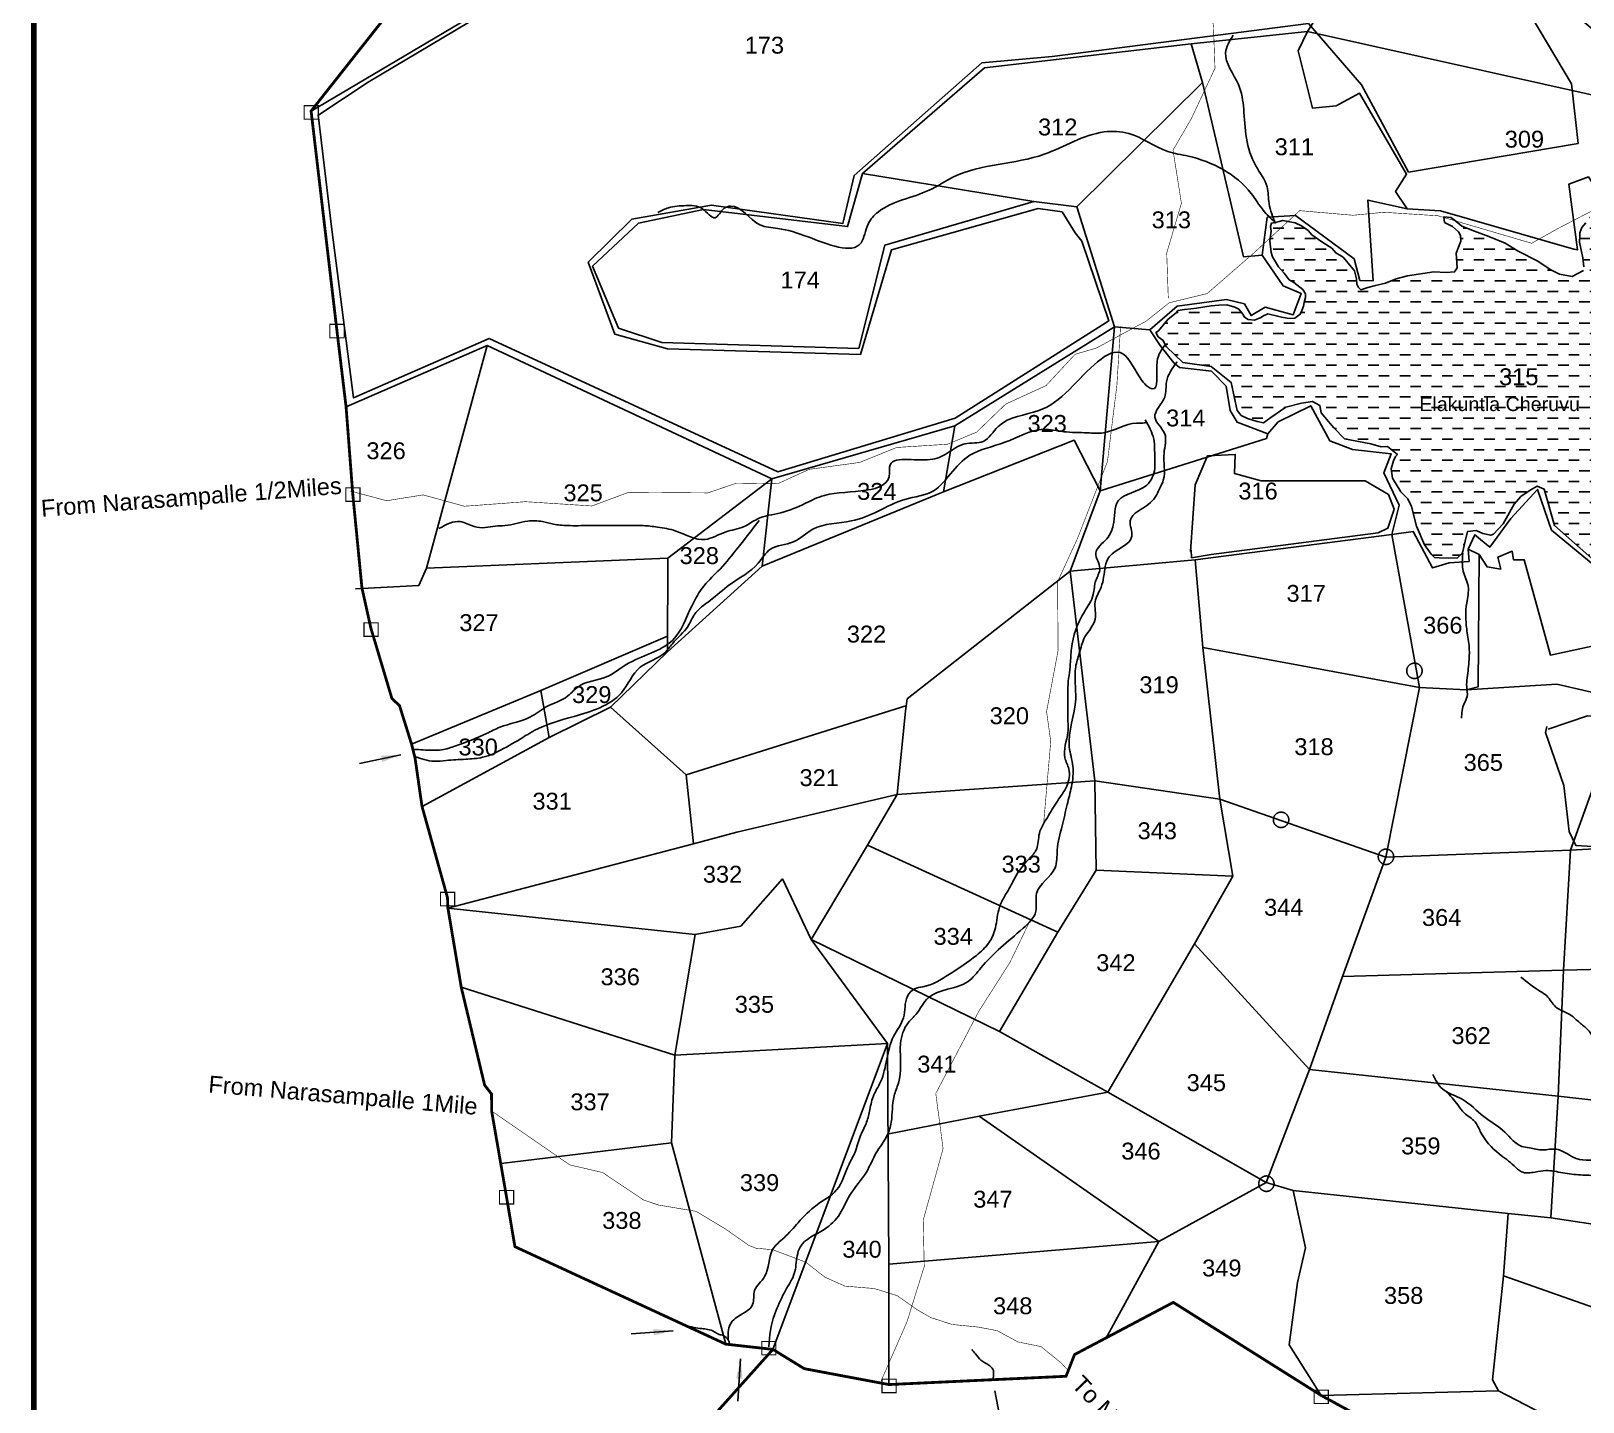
# Model space of a CAD drawing. Header units: feet. Extents: x 762418 to 770948, y 1592332 to 1602959.
# Drawn here: x 762661 to 765419, y 1594233 to 1596669 of the extents above; entities that cross this region are included whole.
import ezdxf
from ezdxf.enums import TextEntityAlignment as Align

# ---------------------------------------------------------------- set-up
doc = ezdxf.new("R2010")
doc.units = ezdxf.units.FT
doc.header["$LTSCALE"] = 15
doc.header["$MEASUREMENT"] = 0
doc.linetypes.add('ACAD_ISO02W100', pattern=[15, 12, -3])
doc.linetypes.add('HIDDEN2', pattern=[0.1875, 0.125, -0.0625])
for name, color, linetype in [('HILL', 17, 'Continuous'), ('PAPER SIZE', 10, 'Continuous'), ('PLOT', 7, 'Continuous'), ('PLOT NO', 7, 'Continuous'), ('ROADS', 6, 'Continuous'), ('TANKS-STREAM', 4, 'Continuous'), ('VILLAGE BOUNDRY', 5, 'HIDDEN2'), ('VILLAGE STONES', 240, 'Continuous')]:
    doc.layers.add(name, color=color, linetype=linetype)
doc.styles.add('CANAL', font='Cambria.ttf')
doc.styles.get("Standard").update_dxf_attribs({"font": 'arial.ttf'})
doc.linetypes.add('DOTS', pattern='A,1e-06,-3,["●",Standard,S=3,R=0,X=-1.25,Y=-1.25],-3', length=6.000001)
doc.dimstyles.new('CRDS', dxfattribs={"dimtxt": 20, "dimasz": 35, "dimexe": 0.18, "dimexo": 0.0625, "dimgap": 0.09, "dimtad": 0, "dimtih": 1, "dimtoh": 1, "dimdec": 0, "dimzin": 2, "dimdsep": 46, "dimtxsty": 'CANAL', "dimcen": 0.09, "dimclrt": 256, "dimadec": 0, "dimazin": 0, "dimtfac": 1, "dimtdec": 0, "dimtofl": 0, "dimtmove": 0, "dimatfit": 3, "dimfxl": 1, "dimtfill": 2, "dimtfillclr": 5, "dimtolj": 1, "dimtzin": 0, "dimarcsym": 0})

msp = doc.modelspace()

# ---------------------------------------------------------------- hatches: boundary and pattern name
at = {"layer": 'TANKS-STREAM'}
h = msp.add_hatch(dxfattribs=at)
h.set_pattern_fill('DASH', color=256, scale=150, style=0)
h.paths.add_polyline_path([(765639.4, 1596014.9), (765641.6, 1596029.5), (765646.2, 1596044.2), (765648, 1596065.2), (765637.1, 1596076.9), (765604, 1596103.1), (765593.1, 1596118.5), (765590.4, 1596140.7), (765586.3, 1596159.1), (765581.8, 1596170), (765569.4, 1596190.3), (765536.5, 1596234.1), (765525.2, 1596245.8), (765508.3, 1596267.2), (765501.5, 1596278.5), (765489.1, 1596296.5), (765477.5, 1596308.6), (765475.2, 1596319.8), (765467.7, 1596332.6), (765451.9, 1596341.3), (765442.8, 1596342), (765432.3, 1596340.1), (765424.4, 1596328.1), (765417.3, 1596319.8), (765413.5, 1596310.4), (765413.5, 1596305.5), (765413.1, 1596293.5), (765418.9, 1596265.6), (765420.8, 1596249.9), (765420.1, 1596243.5), (765400.1, 1596232.6), (765377.5, 1596237.1), (765361, 1596245), (765338.8, 1596260), (765304.2, 1596278), (765280.8, 1596291.9), (765251.9, 1596303.6), (765226.3, 1596313), (765204.1, 1596322), (765190.5, 1596333.3), (765184.1, 1596337.8), (765171.7, 1596338.5), (765173.2, 1596328.8), (765187.1, 1596321.3), (765198.1, 1596312.2), (765201.4, 1596305.5), (765202.2, 1596295.3), (765193.9, 1596274.3), (765195.8, 1596248.3), (765190.9, 1596240.8), (765175.9, 1596239.7), (765154, 1596241.2), (765107.6, 1596233.7), (765087.1, 1596228.8), (765068.5, 1596221), (765050.7, 1596217), (765037, 1596213.2), (765024.5, 1596209.3), (765020.3, 1596213), (765017.3, 1596218.9), (765016.5, 1596228.3), (765013, 1596242.9), (765002.1, 1596256.2), (764993.1, 1596267), (764979.7, 1596274.5), (764972.9, 1596282.8), (764957.1, 1596293.1), (764948.9, 1596298.7), (764937.4, 1596306.5), (764930.6, 1596314.7), (764918.8, 1596322.9), (764907.7, 1596328.3), (764885.8, 1596332.1), (764879.5, 1596330.2), (764874.8, 1596329.5), (764865.6, 1596327.2), (764864, 1596321.8), (764865.1, 1596313.3), (764862.6, 1596296.1), (764865.1, 1596275.1), (764867.3, 1596267.6), (764872.7, 1596258.9), (764877.8, 1596249.7), (764888.2, 1596238.7), (764897.1, 1596226.9), (764905.4, 1596222), (764921.2, 1596209.9), (764925.9, 1596201.9), (764926.1, 1596195.3), (764923.8, 1596186.6), (764922.6, 1596180), (764919.3, 1596172.3), (764916.7, 1596165.5), (764907.3, 1596158.9), (764899.8, 1596157.9), (764893.7, 1596158.9), (764883.1, 1596160.5), (764876.3, 1596162.4), (764859.1, 1596166.4), (764851.2, 1596162.9), (764846.7, 1596159.6), (764835.4, 1596155.1), (764823.9, 1596156.1), (764817.7, 1596160.5), (764814.9, 1596165.7), (764807.6, 1596174.4), (764800.6, 1596178.2), (764786, 1596182.1), (764772.3, 1596181.7), (764758.2, 1596180.3), (764732.3, 1596176.7), (764722.4, 1596175.3), (764711.2, 1596173.9), (764699.4, 1596172), (764697, 1596168.8), (764681.5, 1596156.5), (764664.8, 1596136.2), (764660.1, 1596133.1), (764664.3, 1596125.6), (764672.5, 1596119.7), (764679.1, 1596107.5), (764708.2, 1596079.9), (764758.2, 1596072.9), (764793.8, 1596044.4), (764804.7, 1595994.4), (764812, 1595986), (764822.8, 1595980.3), (764839.9, 1595974.9), (764851.6, 1595972.6), (764864.7, 1595982), (764890.9, 1596000.7), (764918.8, 1596007.4), (764938.2, 1596010.8), (764951.3, 1596003.7), (764953.6, 1595990.3), (764976.2, 1595963.7), (764995.3, 1595944.3), (765042.4, 1595935.5), (765060.5, 1595930.1), (765071.6, 1595930.5), (765089.4, 1595916.4), (765085.7, 1595912.7), (765082.7, 1595905.3), (765078, 1595890.9), (765080.7, 1595874.4), (765095.4, 1595849.9), (765107.9, 1595837.8), (765114.2, 1595824.1), (765123.3, 1595789.4), (765137.8, 1595755.9), (765149.2, 1595739.1), (765155.6, 1595733.4), (765163.6, 1595732.7), (765179.4, 1595732.4), (765196.2, 1595732.7), (765204.9, 1595741.8), (765209.6, 1595762.2), (765213.7, 1595779.6), (765229.2, 1595781.3), (765241.2, 1595776.2), (765255.3, 1595772.9), (765260.4, 1595774.9), (765277.1, 1595793.3), (765296.9, 1595828.5), (765309, 1595841.9), (765325.1, 1595853), (765337.5, 1595860.3), (765350.3, 1595854.6), (765368.5, 1595790.5), (765439.9, 1595727.4), (765524.2, 1595655.8), (765549, 1595645.9), (765557.7, 1595676.4), (765564.8, 1595695.2), (765569.4, 1595703.1), (765568.6, 1595718.1), (765564.5, 1595737.3), (765562.6, 1595751.2), (765552.8, 1595789.3), (765546.4, 1595812.6), (765544.9, 1595827.3), (765544.9, 1595839.3), (765549.4, 1595860.4), (765578.4, 1595893.7), (765593.5, 1595912.5), (765607, 1595917.4), (765648.4, 1595923.4), (765653.3, 1595928.6), (765657.1, 1595941.8), (765657.1, 1595958.3), (765656, 1595977.9)])

# ---------------------------------------------------------------- linework, layer by layer
at = {"layer": 'HILL'}
for points in [[(763172.3, 1596520), (763260.3, 1596578.1), (763685.8, 1596831.6)], [(765311.5, 1596721.2), (765398.7, 1596575.3), (765410.7, 1596469.2), (765109.2, 1596418.1), (765025.3, 1596573.5), (764931.1, 1596682.3), (764476, 1596623.3), (764350.9, 1596612.5), (764123.8, 1596412), (764103.9, 1596327.1), (763870.5, 1596359.6), (763729.1, 1596334.4), (763651.3, 1596258.4), (763698.4, 1596130.4), (763792, 1596103.9), (764134.9, 1596094.4), (764190.1, 1596279.8), (764451, 1596353.5), (764493.5, 1596347.5), (764516.7, 1596310.4), (764528.7, 1596295.6), (764576.5, 1596153.8), (764303.2, 1595981.2), (763988.4, 1595885.4), (763475.2, 1596122.6), (763234.3, 1596017), (763195.8, 1596316.2), (763171.3, 1596519.9)], [(764721.5, 1595744.4), (764729.8, 1595862.7), (764752, 1595914.3), (764801.3, 1595916.6), (764800.1, 1595882.6), (764847, 1595869.8), (765032.3, 1595869.8), (765073.4, 1595845.2), (765083.9, 1595819.4), (765072.2, 1595785.4), (765055.3, 1595777.1), (764758.5, 1595738.8), (764723.6, 1595733), (764723, 1595746.9)], [(765357.1, 1595428.6), (765427.2, 1595451.9), (765486.8, 1595448.4), (765497.3, 1595377.2), (765499.6, 1595241.9), (765484.5, 1595224.4), (765456.4, 1595218.5), (765406.2, 1595222), (765394.5, 1595246.5), (765385.2, 1595328.2), (765352.4, 1595422.7), (765354.8, 1595433.2)]]:
    msp.add_lwpolyline(points, dxfattribs=at)
at = {"layer": 'PAPER SIZE', "color": 5, "const_width": 10}
msp.add_lwpolyline([(770731.4, 1592336.5), (762666.1, 1592336.5), (762666.1, 1602277.4), (770731.4, 1602277.4)], close=True, dxfattribs=at)
at = {"layer": 'PLOT'}
for points in [[(765646.6, 1596465.4), (765626.6, 1596492), (765624.7, 1596515.2), (765556.7, 1596528), (764929.6, 1596667.9), (765134.6, 1596992.6)], [(763683.5, 1596837.3), (763158.8, 1596526.7)], [(764929.6, 1596667.9), (764723, 1596646.3), (764743.1, 1596577.3), (764815.9, 1596267.6), (764848.8, 1596270.6), (764858.2, 1596337.9), (764908.2, 1596340.8), (765012.8, 1596264), (765022.8, 1596225.8), (765046.3, 1596224.8), (765036.9, 1596368.5), (765106.5, 1596352.8)], [(764929.6, 1596667.9), (764912.8, 1596633.4), (764938.7, 1596531.6), (764980.5, 1596536.1), (765022, 1596558.5), (765105.7, 1596414.4), (765086.1, 1596383.8), (765106.5, 1596352.8), (765165.7, 1596349.1), (765403.2, 1596281.2), (765409.3, 1596279.9), (765394.3, 1596396.8), (765428.7, 1596409.5), (765521.5, 1596267.3)], [(764723, 1596646.3), (764355.7, 1596603.6), (764138.8, 1596415.8), (764443.1, 1596365.8), (764519.7, 1596356.2), (764743.1, 1596577.3)], [(764443.1, 1596365.8), (764178.6, 1596288.5), (764132.1, 1596105), (763782.3, 1596115.6), (763705, 1596140.8), (763659.2, 1596251.1), (763740.8, 1596327.7), (763856.2, 1596351.6), (764112.1, 1596321.4), (764138.8, 1596415.8)], [(764519.7, 1596356.2), (764586.6, 1596143.2), (764560.9, 1595852.1), (764856.7, 1595944.7), (764859, 1595953.1), (764804.4, 1595973.8), (764792.3, 1595994.8), (764785.2, 1596037.8), (764758.9, 1596064.6), (764702, 1596071.3), (764692.1, 1596079.2), (764667.5, 1596110.4), (764649.6, 1596138.2), (764586.6, 1596143.2)], [(764649.6, 1596138.2), (764698.2, 1596180.1), (764785.4, 1596191.7), (764817.6, 1596184.3), (764829.3, 1596163.2), (764854.1, 1596178.5), (764904.3, 1596164.8), (764918.6, 1596202.3), (764886.3, 1596216), (764848.8, 1596270.6)], [(764586.6, 1596143.2), (764303, 1595967.6), (764282.5, 1595850.2), (764515.1, 1595941.8), (764560.9, 1595852.1)], [(765632.9, 1596139.9), (765720.1, 1595826.7), (765557.2, 1595816.5), (765584.3, 1595719.7), (765555.7, 1595623.4), (765363.5, 1595782.2), (765338.6, 1595854.5), (765291.1, 1595802.5), (765253.4, 1595752.1), (765227.1, 1595773.9), (765215, 1595748.3), (765234.6, 1595738.5), (765248.9, 1595716.7), (765273, 1595713), (765267.8, 1595734), (765293.4, 1595744.6), (765295.6, 1595729.5), (765314.5, 1595729.5), (765361.2, 1595560.2), (765457.7, 1595580.5), (765472.1, 1595517.7), (765748.7, 1595594.5), (765731.7, 1595744.8)], [(763977.9, 1595873.4), (763471.6, 1596110.3), (763221, 1596000.9)], [(763471.6, 1596110.3), (763363.9, 1595714.3), (763350.1, 1595683.5), (763238, 1595677.8)], [(765215, 1595748.3), (765216.8, 1595726.4), (765181.2, 1595723.8), (765152, 1595714.8), (765117.5, 1595779.9), (765079.6, 1595774.1), (765092.3, 1595826.5), (765065.4, 1595883.8), (765078.5, 1595917.5), (765009.8, 1595925.3), (764969.4, 1595940.7), (764935.3, 1596003.2), (764877.5, 1595974.7), (764859, 1595953.1)], [(764282.5, 1595850.2), (763960.2, 1595718.3), (763977.9, 1595873.4), (764303, 1595967.6)], [(763977.9, 1595873.4), (763792.8, 1595732.3), (763792.1, 1595565.6), (763960.2, 1595718.3)], [(764560.9, 1595852.1), (764507.7, 1595709.3), (764729.7, 1595729.2), (765079.6, 1595774.1), (765128.4, 1595502.4), (765212, 1595498.2), (765232.9, 1595503.4), (765234.6, 1595738.5)], [(763363.9, 1595714.3), (763792.8, 1595732.3)], [(765397, 1595213.5), (765069.1, 1595201.3), (765128.4, 1595502.4), (764743.7, 1595573.3), (764729.7, 1595729.2)], [(764773.6, 1595304), (764551.8, 1595336.9), (764507.7, 1595709.3), (764218.4, 1595482.2), (764215, 1595460.8), (764200.2, 1595312.4), (764551.8, 1595336.9)], [(765212, 1595498.2), (765372.7, 1595508.2), (765493.4, 1595480.8), (765767.6, 1595431.1), (765748.7, 1595594.5), (766212, 1595543.4), (766233.1, 1595684.8)], [(763792.1, 1595565.6), (763691, 1595467.6), (763582.1, 1595413.8), (763566.9, 1595497.3), (763792, 1595593.7)], [(764743.7, 1595573.3), (764773.6, 1595304), (765069.1, 1595201.3)], [(763566.9, 1595497.3), (763337.3, 1595402)], [(763691, 1595467.6), (763825.5, 1595347.3), (764217.4, 1595470.3)], [(765783.9, 1595235), (765397, 1595213.5), (765493.4, 1595480.8)], [(763582.1, 1595413.8), (763355.9, 1595291.3)], [(763825.5, 1595347.3), (763838.5, 1595224.5), (763915.7, 1595245.6), (764200.2, 1595312.4)], [(764147.9, 1595222.3), (764485.6, 1595067.6), (764553.9, 1595177.7), (764551.8, 1595336.9)], [(763838.5, 1595224.5), (763401.9, 1595110.6), (763841.3, 1595063.7), (763922.3, 1595078.4), (763996.8, 1595162.5), (764047.5, 1595054.8), (764147.9, 1595222.3), (764200.2, 1595312.4)], [(764553.9, 1595177.7), (764796.8, 1595167), (764773.6, 1595304)], [(765384.8, 1595000.5), (765811, 1595011.1), (765783.9, 1595235)], [(764796.8, 1595167), (764729, 1595047.2), (764933.3, 1594823.9), (764991.7, 1594989), (765069.1, 1595201.3)], [(765384.8, 1595000.5), (765397, 1595213.5)], [(764047.5, 1595054.8), (764183.4, 1594869.7), (763805.3, 1594849), (763841.3, 1595063.7)], [(764047.5, 1595054.8), (764382.5, 1594891.2), (764485.6, 1595067.6)], [(764729, 1595047.2), (764574.7, 1594783.2)], [(764933.3, 1594823.9), (765374.9, 1594776.2), (765384.8, 1595000.5), (764991.7, 1594989)], [(765811, 1595011.1), (765847.1, 1594722.8), (765374.9, 1594776.2)], [(763805.3, 1594849), (763425.6, 1594970.1)], [(764345.8, 1594740.7), (764574.7, 1594783.2), (764382.5, 1594891.2)], [(763979.5, 1594326.5), (764183.4, 1594869.7), (764185.7, 1594477.9), (764185.7, 1594264)], [(763805.3, 1594849), (763799.3, 1594693.3), (763496.6, 1594657)], [(764856.1, 1594622.8), (764933.3, 1594823.9)], [(764574.7, 1594783.2), (764856.1, 1594622.8), (764665.2, 1594517.9)], [(765374.9, 1594776.2), (765361.8, 1594560.3), (765286.2, 1594567.7)], [(764665.2, 1594517.9), (764345.8, 1594740.7), (764182.8, 1594708.7)], [(765361.8, 1594560.3), (765876.6, 1594482.4), (765847.1, 1594722.8)], [(763799.3, 1594693.3), (763895.8, 1594335.8)], [(764856.1, 1594622.8), (764904, 1594609), (764926, 1594506.8), (764912, 1594445.2), (764896.8, 1594334.3), (764953.9, 1594244.7), (765269, 1594252.7), (765258.4, 1594272.1), (765277.7, 1594457.4), (765286.2, 1594567.7), (764904, 1594609)], [(764185.7, 1594477.9), (764665.2, 1594517.9), (764570.6, 1594344.4)], [(765876.6, 1594482.4), (765789.8, 1594277.4), (765277.7, 1594457.4)], [(765789.8, 1594277.4), (765692.4, 1594032.9), (765269, 1594252.7)]]:
    msp.add_lwpolyline(points, dxfattribs=at)
at = {"layer": 'ROADS', "linetype": 'DOTS', "ltscale": 0.5, "const_width": 1}
for points in [[(764682.2, 1596194.2), (764679.4, 1596274.3), (764705.5, 1596362.8), (764690.6, 1596457.3), (764723.2, 1596513.2), (764765.2, 1596602.7), (764762.4, 1596677.5), (764751.6, 1596755.4), (764780.5, 1596835.5), (764758.2, 1596934.2), (764789.9, 1597029.2), (764781.3, 1597158.4), (764818.6, 1597243.2), (764811.2, 1597374.5), (764843.9, 1597452.5), (764838.3, 1597570.8), (764870.9, 1597649.9), (764855.1, 1597704.9), (764867.2, 1597818.2), (764895.2, 1597873.2)], [(764460.3, 1595257), (764473.3, 1595406.5), (764465.9, 1595459.6), (764486.4, 1595568.6), (764485.4, 1595690.2), (764520.9, 1595767.5), (764574.1, 1595904), (764590.8, 1596039.1), (764597.4, 1596144.3)], [(764172, 1594270.9), (764217.7, 1594375.2), (764248.5, 1594473.9), (764246.6, 1594555.9), (764282, 1594683.2), (764269, 1594781.1), (764345.5, 1594927.3), (764400.6, 1595013.7), (764437, 1595089.1)]]:
    msp.add_lwpolyline(points, dxfattribs=at)
at = {"layer": 'ROADS', "linetype": 'HIDDEN2', "ltscale": 10, "const_width": 1}
for points in [[(765438.2, 1596350.8), (765375.4, 1596318.4), (765328, 1596291.7), (765161.5, 1596340.6), (765065.2, 1596346.8), (765010.4, 1596341.5), (764915.7, 1596349.7), (764833.8, 1596274.1), (764751.3, 1596202.4), (764683.8, 1596186), (764643.2, 1596153.6), (764554.3, 1596105.5), (764516.6, 1596094.5), (764465, 1596038.9), (764393.2, 1596006), (764341.6, 1595956.2), (764289.9, 1595934.7), (764199.5, 1595928.9), (764133.4, 1595902.3), (764044.2, 1595890.1), (763987.8, 1595864.4), (763914.8, 1595865.6), (763863.8, 1595848.2), (763723.3, 1595849.3), (763657.8, 1595825), (763540.2, 1595832.6), (763431.1, 1595824.5), (763358, 1595844.7), (763293.1, 1595834.3), (763228.2, 1595851.7)], [(763479.8, 1594749.9), (763618.5, 1594654.3), (763676.8, 1594640.7), (763749.7, 1594591.9), (763776.6, 1594582.9), (763842.8, 1594571.8), (763894.8, 1594540.7), (763936.1, 1594511.6), (763949.4, 1594506.2), (763979, 1594503.6), (764037.7, 1594481.6), (764072.2, 1594454.6), (764107.7, 1594438.9), (764159.6, 1594434.6), (764200.3, 1594422), (764236.4, 1594396.6), (764260.1, 1594383), (764297.7, 1594370.8), (764344.6, 1594366.1), (764378.3, 1594359.7), (764415, 1594339.7), (764455.8, 1594331.5), (764491.2, 1594303), (764504.5, 1594288.8)]]:
    msp.add_lwpolyline(points, dxfattribs=at)
at = {"layer": 'TANKS-STREAM'}
for points in [[(764679.1, 1596107.5), (764672.5, 1596119.7), (764664.3, 1596125.6), (764660.1, 1596133.1), (764664.8, 1596136.2), (764681.5, 1596156.5), (764697, 1596168.8), (764699.4, 1596172), (764711.2, 1596173.9), (764722.4, 1596175.3), (764732.3, 1596176.7), (764758.2, 1596180.3), (764772.3, 1596181.7), (764786, 1596182.1), (764800.6, 1596178.2), (764807.6, 1596174.4), (764814.9, 1596165.7), (764817.7, 1596160.5), (764823.9, 1596156.1), (764835.4, 1596155.1), (764846.7, 1596159.6), (764851.2, 1596162.9), (764859.1, 1596166.4), (764876.3, 1596162.4), (764883.1, 1596160.5), (764893.7, 1596158.9), (764899.8, 1596157.9), (764907.3, 1596158.9), (764916.7, 1596165.5), (764919.3, 1596172.3), (764922.6, 1596180), (764923.8, 1596186.6), (764926.1, 1596195.3), (764925.9, 1596201.9), (764921.2, 1596209.9), (764905.4, 1596222), (764897.1, 1596226.9), (764888.2, 1596238.7), (764877.8, 1596249.7), (764872.7, 1596258.9), (764867.3, 1596267.6), (764865.1, 1596275.1), (764862.6, 1596296.1), (764865.1, 1596313.3), (764864, 1596321.8), (764865.6, 1596327.2), (764874.8, 1596329.5), (764879.5, 1596330.2), (764885.8, 1596332.1), (764907.7, 1596328.3), (764918.8, 1596322.9), (764930.6, 1596314.7), (764937.4, 1596306.5), (764948.9, 1596298.7), (764957.1, 1596293.1), (764972.9, 1596282.8), (764979.7, 1596274.5), (764993.1, 1596267), (765002.1, 1596256.2), (765013, 1596242.9), (765016.5, 1596228.3), (765017.3, 1596218.9), (765020.3, 1596213), (765024.5, 1596209.3), (765037, 1596213.2), (765050.7, 1596217), (765068.5, 1596221), (765087.1, 1596228.8), (765107.6, 1596233.7), (765154, 1596241.2), (765175.9, 1596239.7), (765190.9, 1596240.8), (765195.8, 1596248.3), (765193.9, 1596274.3), (765202.2, 1596295.3), (765201.4, 1596305.5), (765198.1, 1596312.2), (765187.1, 1596321.3), (765173.2, 1596328.8), (765171.7, 1596338.5), (765184.1, 1596337.8), (765190.5, 1596333.3), (765204.1, 1596322), (765226.3, 1596313), (765251.9, 1596303.6), (765280.8, 1596291.9), (765304.2, 1596278), (765338.8, 1596260), (765361, 1596245), (765377.5, 1596237.1), (765400.1, 1596232.6), (765420.1, 1596243.5)], [(765420.8, 1596249.9), (765418.9, 1596265.6), (765413.1, 1596293.5), (765413.5, 1596305.5), (765413.5, 1596310.4), (765417.3, 1596319.8), (765424.4, 1596328.1)], [(765439.9, 1595727.4), (765368.5, 1595790.5), (765350.3, 1595854.6), (765350.3, 1595854.6), (765337.5, 1595860.3), (765337.5, 1595860.3), (765325.1, 1595853), (765309, 1595841.9), (765296.9, 1595828.5), (765277.1, 1595793.3), (765260.4, 1595774.9), (765255.3, 1595772.9), (765241.2, 1595776.2), (765229.2, 1595781.3), (765213.7, 1595779.6), (765209.6, 1595762.2), (765204.9, 1595741.8), (765204.9, 1595741.8), (765196.2, 1595732.7), (765179.4, 1595732.4), (765163.6, 1595732.7), (765155.6, 1595733.4), (765149.2, 1595739.1), (765137.8, 1595755.9), (765123.3, 1595789.4), (765114.2, 1595824.1), (765107.9, 1595837.8), (765095.4, 1595849.9), (765080.7, 1595874.4), (765078, 1595890.9), (765082.7, 1595905.3), (765085.7, 1595912.7), (765089.4, 1595916.4), (765071.6, 1595930.5), (765060.5, 1595930.1), (765042.4, 1595935.5), (764995.3, 1595944.3), (764976.2, 1595963.7), (764953.6, 1595990.3), (764951.3, 1596003.7), (764938.2, 1596010.8), (764918.8, 1596007.4), (764890.9, 1596000.7), (764864.7, 1595982), (764851.6, 1595972.6), (764839.9, 1595974.9), (764822.8, 1595980.3), (764812, 1595986), (764804.7, 1595994.4), (764793.8, 1596044.4), (764758.2, 1596072.9), (764708.2, 1596079.9), (764679.1, 1596107.5)]]:
    msp.add_lwpolyline(points, dxfattribs=at)
for points in [[(765768.9, 1596407.3), (765725.7, 1596458.9), (765697.5, 1596458.9), (765660.8, 1596504), (765642, 1596523.7), (765613.8, 1596546.2), (765566.8, 1596560.3), (765528.3, 1596581), (765533, 1596612.9), (765457.8, 1596641.1), (765441.5, 1596664), (765402.9, 1596696.9), (765349.3, 1596728.8), (765292.9, 1596757.9), (765245, 1596770.1), (765153.8, 1596811.4), (765069.3, 1596868.7), (765030.7, 1596900.6)], [(764872.8, 1596326.7), (764861.4, 1596362.5), (764857.7, 1596391.8), (764837.8, 1596429.4), (764820.9, 1596478.4), (764816.2, 1596530.3), (764806.7, 1596573.6), (764784.1, 1596630.2), (764797.3, 1596661.3)], [(763775, 1596346.4), (763793.8, 1596354.9), (763825, 1596358.6), (763854.2, 1596353), (763876.9, 1596337), (763892.9, 1596353.9), (763904.2, 1596357.7), (763956.1, 1596324.7), (763988.2, 1596318.1), (764042, 1596303), (764136.3, 1596292.7), (764148.6, 1596325.7), (764166.5, 1596347.3), (764257.1, 1596386), (764300.5, 1596409.5), (764461.8, 1596450), (764568.4, 1596489.6), (764611.8, 1596486.8), (764681.2, 1596454.9), (764718, 1596446.4), (764829.4, 1596380.4), (764851.1, 1596350.3), (764870.9, 1596329.6)], [(763386.1, 1595784.9), (763423.9, 1595797.2), (763448.6, 1595788.4), (763468, 1595786.6), (763486.5, 1595789.3), (763503.2, 1595790.2), (763543.7, 1595798.1), (763570.1, 1595797.2), (763589.5, 1595792.8), (763614.1, 1595790.2), (763652.8, 1595790.2), (763714.5, 1595790.2), (763748.8, 1595790.2), (763774.3, 1595787.5), (763806.9, 1595780.5), (763858.9, 1595765.5), (763894.9, 1595778.7), (763928.4, 1595788.4), (763951.3, 1595801.6), (763993.6, 1595813), (764037.6, 1595829.7), (764071, 1595843.8), (764187, 1595883.6), (764187, 1595894.1), (764259.1, 1595907.3), (764289.1, 1595918.7), (764320.8, 1595935.5), (764353.3, 1595939.8), (764379.8, 1595966.2), (764451.9, 1595994.4), (764506.5, 1596032.2), (764601.6, 1596095.5), (764635.1, 1596048), (764646.5, 1596036.6), (764653.6, 1596033.1), (764662.4, 1596081.4), (764677.3, 1596112.2)], [(763972.1, 1594331.2), (763982.2, 1594388), (763984.7, 1594394.3), (764002.4, 1594432.2), (764017.6, 1594461.3), (764022.7, 1594492.9), (764027.7, 1594508), (764070.7, 1594539.6), (764098.6, 1594567.4), (764116.3, 1594600.3), (764145.6, 1594641.6), (764163.3, 1594675.7), (764182.2, 1594706), (764189.8, 1594730), (764194.9, 1594776.8), (764202.5, 1594799.5), (764206.3, 1594845), (764206.3, 1594870.3), (764220.2, 1594906.9), (764234.1, 1594922.1), (764255.6, 1594951.1), (764326.5, 1594980.2), (764349.2, 1595004.2), (764424, 1595074.6), (764446.8, 1595104.9), (764448.1, 1595136.5), (764481, 1595182), (764484.8, 1595213.6), (764493.6, 1595256.5), (764502.5, 1595294.4), (764510.1, 1595326), (764512.6, 1595362.7), (764506.3, 1595396.8), (764517.6, 1595482.2), (764517.6, 1595539.1), (764524, 1595563.1), (764534.1, 1595592.2), (764552.3, 1595624.1), (764552.3, 1595654.7), (764562.9, 1595681), (764567.3, 1595698.5), (764577.3, 1595734.8), (764617.5, 1595771.5), (764614.4, 1595798.4), (764650.8, 1595831), (764668.3, 1595859.2), (764673.3, 1595871.1), (764674.6, 1595918.9), (764675.8, 1595953.4), (764658.3, 1595982.8), (764675.8, 1596018.4), (764679, 1596045.4), (764697.8, 1596081)], [(763342.6, 1595379.9), (763377.6, 1595371.5), (763398.6, 1595372.9), (763433.6, 1595375), (763463.7, 1595378.5), (763500.8, 1595393.8), (763540.1, 1595416.9), (763555.5, 1595426), (763626.2, 1595451.2), (763671.7, 1595466.6), (763710.2, 1595493.1), (763743.8, 1595538.6), (763787.5, 1595564.2), (763800.8, 1595580.3), (763828.8, 1595611.7), (763840, 1595632), (763868, 1595657.2), (763903, 1595685.2), (763953.4, 1595723.6), (763975.1, 1595748.1), (764016, 1595761.2), (764050.3, 1595783.6), (764118.9, 1595798.3), (764166.5, 1595815.8), (764214.1, 1595836.7), (764265.2, 1595852.1), (764295.3, 1595882.2), (764329.6, 1595915.1), (764391.9, 1595938.1), (764460.6, 1595961.2), (764496.3, 1595957), (764538.3, 1595954.9), (764567, 1595954.9), (764625.8, 1595972.4), (764637, 1595972.4), (764645.4, 1595973.8)], [(763900.1, 1594343.3), (763903.6, 1594370.8), (763912.5, 1594381.4), (763943.5, 1594406.2), (763947.1, 1594431), (763964.8, 1594455.8), (763979, 1594503.7), (763999.4, 1594524.9), (764024.3, 1594551.5), (764058, 1594583.4), (764092.7, 1594609.7), (764114.9, 1594655.8), (764125.5, 1594677), (764134.4, 1594704.5), (764145.1, 1594727.5), (764151.3, 1594749.7), (764157.5, 1594775.4), (764170.8, 1594801.9), (764193.9, 1594882.2), (764211.6, 1594915.8), (764218.7, 1594953.9), (764231.2, 1594967.2), (764246.2, 1594970.7), (764293.2, 1594992.9), (764341.1, 1595026.6), (764363.3, 1595048.7), (764374.9, 1595075.3), (764382.2, 1595112.1), (764391.9, 1595132.5), (764401.7, 1595149.3), (764413.2, 1595170.6), (764435.4, 1595198.9), (764447.8, 1595214.9), (764453.1, 1595243.2), (764467.3, 1595271.6), (764485.1, 1595300.8), (764501.9, 1595327.4), (764505.5, 1595357.5), (764498.4, 1595377.5), (764503.7, 1595422.7), (764503.7, 1595448.4), (764503.7, 1595471.4), (764503.7, 1595503.3), (764508.1, 1595544), (764509.9, 1595571.5), (764533, 1595636.7), (764548.9, 1595667.7), (764553.4, 1595692.5), (764560.5, 1595713.8), (764553.4, 1595741.2), (764572.9, 1595766.9), (764584.4, 1595790.8), (764593.3, 1595834.2), (764643.9, 1595862.1), (764658.1, 1595891.4), (764658.1, 1595910.9), (764656.3, 1595943.7), (764641.2, 1595978.2)], [(763341.2, 1595392.6), (763374.9, 1595391), (763390.6, 1595391.8), (763415.8, 1595398.8), (763470.7, 1595420.8), (763494.3, 1595431.8), (763547.7, 1595449.8), (763576.7, 1595467.9), (763615.2, 1595487.5), (763633.2, 1595503.9), (763683.5, 1595521.2), (763718.8, 1595543.1), (763801.5, 1595586.7), (763835.2, 1595647.1), (763857.2, 1595683.2), (763885.5, 1595713), (763917.7, 1595751.4), (763955.3, 1595799.2)], [(765203.1, 1595447.8), (765208.2, 1595474.3), (765213.4, 1595486.3), (765212.5, 1595503.4), (765213.4, 1595519.7), (765216.8, 1595552.1), (765216.8, 1595576.9), (765212.5, 1595606.9), (765212.5, 1595652.5), (765215.1, 1595682.4), (765206.5, 1595708.9), (765205.6, 1595741.4)], [(765308.9, 1594988), (765342.6, 1594963), (765354.7, 1594954.4), (765370.5, 1594935.1), (765397.7, 1594920.1), (765412.8, 1594907.2), (765427.8, 1594894.3), (765442.8, 1594872.9), (765458.6, 1594857.1), (765480.8, 1594838.5), (765545.3, 1594784.5), (765561.1, 1594753.8), (765588.3, 1594730.9), (765610.5, 1594712.3), (765659.9, 1594682.9), (765666.4, 1594673.7), (765674.2, 1594660.1), (765667.8, 1594653.6), (765650.6, 1594649.3), (765627.7, 1594648.6), (765555.4, 1594659.3), (765533.2, 1594659.3), (765508.1, 1594660.8), (765456.5, 1594663.6), (765407.1, 1594665.8), (765391.4, 1594673.7), (765372, 1594682.2), (765347.7, 1594680.8), (765324, 1594684.4), (765310.4, 1594687.2), (765280.3, 1594712.3), (765243.1, 1594740.2), (765204.4, 1594770.9), (765169.3, 1594789.5), (765152.1, 1594814.6)], [(765175.8, 1594785.2), (765196.6, 1594760.9), (765208, 1594746.6), (765227.3, 1594730.9), (765236.7, 1594713.7), (765270.3, 1594673.7), (765296.8, 1594652.9), (765309.7, 1594642.2), (765334.1, 1594641.5), (765353.4, 1594644.3), (765383.5, 1594640), (765415, 1594636.5), (765444.4, 1594635), (765500.9, 1594627.2), (765533.9, 1594622.9), (765570.4, 1594613.6), (765603.3, 1594613.6), (765632.7, 1594617.9), (765664.9, 1594626.4), (765709.3, 1594632.2), (765770.9, 1594640.7), (765808.2, 1594645.8), (765891.3, 1594645.8), (765941.4, 1594653.6), (765989, 1594680.8), (765999, 1594699.4), (766020.5, 1594709.4), (766049.1, 1594723.7), (766062, 1594679.3), (766062, 1594655), (766066.3, 1594623.5), (766074.2, 1594571.6), (766085.7, 1594551.6), (766074.9, 1594518.7), (766069.9, 1594482.2), (766079.2, 1594444.3), (766080, 1594408.6), (766062.8, 1594339.7), (766039.2, 1594309.6), (766038.5, 1594261.3), (766007, 1594244.8), (765984.8, 1594234.8), (765935.3, 1594211.9), (765913.1, 1594192.6), (765898.8, 1594175.5), (765855.1, 1594159), (765817.2, 1594128.3), (765787.1, 1594089.6), (765736.1, 1594036.9), (765719.8, 1594000.6), (765716.4, 1593967), (765699.5, 1593954.8), (765656.6, 1593934.6), (765640.1, 1593933.9)], [(764370.4, 1594272.7), (764369.3, 1594293.1), (764363.1, 1594298.3), (764349.2, 1594307.5), (764339.4, 1594318.4), (764333.3, 1594326.1)]]:
    msp.add_spline(points, degree=3, dxfattribs=at)
at = {"layer": 'VILLAGE BOUNDRY', "linetype": 'ACAD_ISO02W100', "ltscale": 0.1, "const_width": 5}
msp.add_lwpolyline([(765079.5, 1594176.2), (764953.9, 1594244.7), (764691.1, 1594410), (764515.6, 1594317.3), (764500.5, 1594278.7), (764185.7, 1594264), (764035.3, 1594292.2), (763979.5, 1594326.5), (763895.8, 1594335.8), (763521, 1594509), (763505.8, 1594599.1), (763479.8, 1594749.2), (763479.4, 1594780.4), (763467.2, 1594795.9), (763425.6, 1594970.1), (763401.9, 1595110.6), (763401.2, 1595129.1), (763355.9, 1595291.3), (763343.6, 1595376.8), (763337.3, 1595402), (763316, 1595470.1), (763302.4, 1595483), (763265.1, 1595607.8), (763249.2, 1595679.1), (763232.7, 1595847.6), (763221, 1596000.9), (763204.5, 1596138.3), (763158.8, 1596526.7), (763316.3, 1596726)], dxfattribs=at)
msp.add_lwpolyline([(765079.5, 1594176.2), (764953.9, 1594244.7), (764691.1, 1594410), (764515.6, 1594317.3), (764500.5, 1594278.7), (764185.7, 1594264), (764035.3, 1594292.2), (763979.5, 1594326.5), (763895.8, 1594335.8), (763521, 1594509), (763505.8, 1594599.1), (763479.8, 1594749.2), (763479.4, 1594780.4), (763467.2, 1594795.9), (763425.6, 1594970.1), (763401.9, 1595110.6), (763401.2, 1595129.1), (763355.9, 1595291.3), (763343.6, 1595376.8), (763337.3, 1595402), (763316, 1595470.1), (763302.4, 1595483), (763265.1, 1595607.8), (763249.2, 1595679.1), (763232.7, 1595847.6), (763221, 1596000.9), (763204.5, 1596138.3), (763158.8, 1596526.7), (763316.3, 1596726)], dxfattribs=at)
at = {"layer": 'VILLAGE BOUNDRY', "linetype": 'ACAD_ISO02W100', "ltscale": 0.5, "const_width": 5}
msp.add_lwpolyline([(763979.5, 1594326.5), (763820.3, 1594148.6)], dxfattribs=at)
at = {"layer": 'VILLAGE BOUNDRY', "linetype": 'ByBlock'}
msp.add_spline([(763824.1, 1594368.9), (763853.3, 1594363.3), (763863.4, 1594362.1), (763875.4, 1594357.8), (763883.8, 1594353.2), (763891.7, 1594351), (763900.1, 1594343.3), (763903.3, 1594335)], degree=3, dxfattribs=at)
at = {"layer": 'VILLAGE STONES', "linetype": 'ACAD_ISO02W100', "const_width": 2}
for points in [[(763146.4, 1596536.2), (763171.6, 1596536.2), (763171.6, 1596512.3), (763146.4, 1596512.3)], [(763192.2, 1596147.8), (763217.4, 1596147.8), (763217.4, 1596123.9), (763192.2, 1596123.9)], [(763220.4, 1595857.1), (763245.6, 1595857.1), (763245.6, 1595833.2), (763220.4, 1595833.2)], [(763252.8, 1595617.3), (763278, 1595617.3), (763278, 1595593.4), (763252.8, 1595593.4)], [(763388.8, 1595138.5), (763414, 1595138.5), (763414, 1595114.7), (763388.8, 1595114.7)], [(763493.5, 1594608.6), (763518.7, 1594608.6), (763518.7, 1594584.7), (763493.5, 1594584.7)], [(763959.7, 1594340.6), (763984.9, 1594340.6), (763984.9, 1594316.8), (763959.7, 1594316.8)], [(764173.4, 1594273.5), (764198.6, 1594273.5), (764198.6, 1594249.6), (764173.4, 1594249.6)], [(764941.5, 1594254.2), (764966.7, 1594254.2), (764966.7, 1594230.3), (764941.5, 1594230.3)]]:
    msp.add_lwpolyline(points, close=True, dxfattribs=at)
at = {"layer": 'VILLAGE STONES', "color": 0, "linetype": 'ACAD_ISO02W100'}
for centre in [(765119.6, 1595532.1), (764882.6, 1595267.4), (765069.1, 1595201.7), (764856.5, 1594620.9)]:
    msp.add_circle(centre, 13.7, dxfattribs=at)

# ---------------------------------------------------------------- texts
at = {"layer": 'PLOT NO'}
for s, p in [('173', (763964.4, 1596643.7)), ('312', (764485.7, 1596498.3)), ('309', (765315.1, 1596476.7)), ('311', (764906.2, 1596463.2)), ('313', (764687.6, 1596333.4)), ('174', (764028, 1596226.4)), ('315', (765305.1, 1596054.6)), ('323', (764467, 1595971.6)), ('314', (764713.3, 1595981.3)), ('326', (763292.1, 1595923.1)), ('325', (763642.3, 1595848.3)), ('324', (764164.2, 1595850.9)), ('316', (764841.7, 1595851.5)), ('328', (763848.7, 1595736.8)), ('317', (764927.3, 1595669.7)), ('327', (763457.2, 1595617.7)), ('366', (765170.1, 1595613.2)), ('322', (764145.9, 1595597.4)), ('319', (764665.8, 1595507.3)), ('329', (763657.6, 1595489.9)), ('320', (764399.7, 1595452.3)), ('330', (763455.7, 1595396.7)), ('318', (764941.1, 1595397.3)), ('365', (765242, 1595369.3)), ('321', (764061.8, 1595342.3)), ('331', (763587.2, 1595300.5)), ('343', (764662.6, 1595247.9)), ('333', (764420.8, 1595188.6)), ('332', (763890, 1595170.7)), ('344', (764887.4, 1595112)), ('364', (765168, 1595093.9)), ('334', (764300, 1595060.3)), ('342', (764589.1, 1595013.5)), ('336', (763708.2, 1594988.5)), ('335', (763946.7, 1594939.6)), ('362', (765220.4, 1594884)), ('341', (764271, 1594833.3)), ('345', (764749.8, 1594800.4)), ('337', (763654.5, 1594766.3)), ('346', (764633.6, 1594678.8)), ('359', (765131, 1594688)), ('339', (763955.8, 1594622.8)), ('347', (764370.5, 1594593.3)), ('338', (763711.1, 1594555.6)), ('340', (764137.9, 1594504.4)), ('349', (764777.3, 1594471.1)), ('348', (764405.7, 1594403.9)), ('358', (765100.5, 1594422.3))]:
    msp.add_text(s, height=30, dxfattribs=at).set_placement(p, align=Align.MIDDLE_CENTER)
at = {"layer": 'PLOT NO', "linetype": 'ByBlock'}
for s, rotation, p in [('From Narasampalle 1/2Miles', 4.3956, (762680, 1595805.6)), ('From Narasampalle 1Mile', 355.2113, (762975.4, 1594783.2)), ('To Muttavakunta 2 1/4Miles', 313.9143, (764508.7, 1594262.1))]:
    msp.add_text(s, height=30, rotation=rotation, dxfattribs=at).set_placement(p)
at = {"layer": 'VILLAGE STONES', "color": 0, "linetype": 'ByBlock'}
msp.add_text('Elakuntla Cheruvu', height=25, dxfattribs=at).set_placement((765128.3, 1595993.6))

# ---------------------------------------------------------------- leaders
at = {"layer": 'VILLAGE BOUNDRY', "linetype": 'ByBlock'}
for points in [[(763318.3, 1595383), (763245, 1595367.3)], [(763802.1, 1594359.5), (763727.4, 1594353.9)], [(763922.2, 1594309.5), (763917.4, 1594234.6)], [(764387.9, 1594179), (764374.2, 1594252.7)]]:
    msp.add_leader(points, dimstyle='CRDS', override={"dimgap": 0.09, "dimtad": 0}, dxfattribs=at)

doc.saveas('drawing.dxf')
